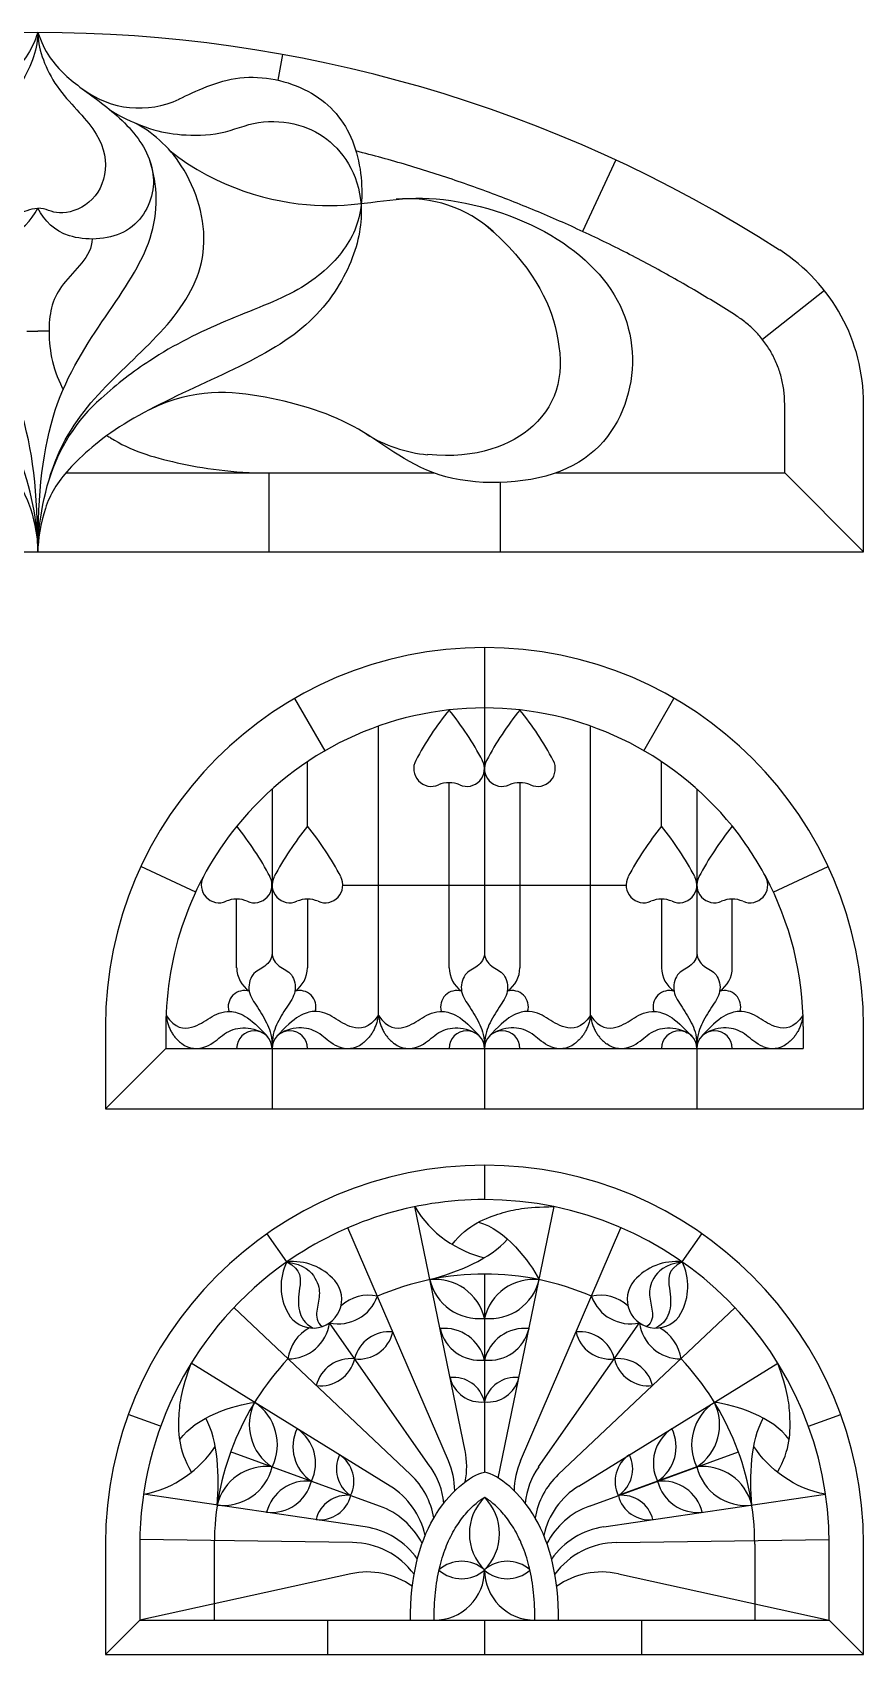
# Model space of a CAD drawing. Header units: millimetres. Extents: x -147 to 141, y -138 to 147.
# Drawn here: x -78.5 to -8.9, y 11.3 to 147.1 of the extents above; entities that cross this region are included whole.
import ezdxf

# ---------------------------------------------------------------- set-up
doc = ezdxf.new("R2010")
doc.units = ezdxf.units.MM
doc.header["$MEASUREMENT"] = 0
doc.layers.add('Layer 03', color=5, linetype='Continuous')

msp = doc.modelspace()

# ---------------------------------------------------------------- linework, layer by layer
at = {"layer": 'Layer 03'}
for p, q in [((-57.53, 145.28), (-57.92, 143.12)), ((-29.61, 136.44), (-32.39, 130.45)), ((-12.14, 125.5), (-17.33, 121.41)), ((-78.95, 122.11), (-78.02, 122.11)), ((-77.09, 122.11), (-78.02, 122.11)), ((-15.47, 110.22), (-15.47, 116.04)), ((-40.61, 90.53), (-40.61, 70)), ((-43.58, 68.78), (-43.58, 84.28)), ((-37.65, 84.28), (-37.65, 68.78)), ((-58.4, 83.74), (-58.4, 70)), ((-22.82, 83.74), (-22.82, 70)), ((-67.3, 62.02), (-13.93, 62.02)), ((-58.4, 62.02), (-58.4, 56.96)), ((-22.82, 62.02), (-22.82, 56.96)), ((-69.48, 20.49), (-69.48, 14.13)), ((-63.24, 20.49), (-63.24, 14.13)), ((-17.98, 20.49), (-17.98, 14.13)), ((-11.74, 14.13), (-11.74, 20.49)), ((-51.82, 18.02), (-69.48, 14.13)), ((-29.4, 18.02), (-11.74, 14.13)), ((-69.48, 14.13), (-11.74, 14.13))]:
    msp.add_line(p, q, dxfattribs=at)
for points in [[(-8.86, 103.62), (-8.86, 116.04)], [(-75.68, 110.22), (-44.83, 110.22)], [(-58.67, 110.22), (-58.67, 103.62)], [(-34.65, 110.22), (-15.47, 110.22)], [(-15.47, 110.22), (-8.86, 103.62)], [(-39.31, 109.42), (-39.31, 103.62)], [(-147.17, 103.62), (-8.86, 103.62)], [(-40.61, 95.6), (-40.61, 90.53)], [(-53.96, 86.96), (-56.49, 91.34)], [(-27.27, 86.96), (-24.74, 91.34)], [(-49.49, 64.77), (-49.49, 89.01)], [(-31.73, 64.77), (-31.73, 89.01)], [(-55.44, 80.62), (-55.44, 86.03)], [(-25.79, 80.62), (-25.79, 86.03)], [(-64.8, 75.12), (-69.39, 77.26)], [(-16.43, 75.12), (-11.84, 77.26)], [(-52.47, 75.7), (-28.75, 75.7)], [(-61.37, 68.78), (-61.37, 74.53)], [(-55.44, 74.53), (-55.44, 68.78)], [(-25.79, 74.53), (-25.79, 68.78)], [(-19.86, 68.78), (-19.86, 74.53)], [(-72.36, 63.85), (-72.36, 56.96)], [(-67.3, 63.85), (-67.3, 62.02)], [(-13.93, 63.85), (-13.93, 62.02)], [(-8.86, 56.96), (-8.86, 63.85)], [(-67.3, 62.02), (-72.36, 56.96)], [(-40.61, 62.02), (-40.61, 56.96)], [(-72.36, 56.96), (-8.86, 56.96)], [(-40.61, 52.24), (-40.61, 49.36)], [(-42.23, 28.33), (-46.45, 48.77)], [(-39.47, 26.04), (-34.78, 48.77)], [(-57.17, 44.14), (-58.82, 46.5)], [(-43.63, 27.48), (-52.05, 47)], [(-37.6, 27.48), (-29.18, 47)], [(-24.05, 44.14), (-22.4, 46.5)], [(-40.61, 43.12), (-40.61, 26.52)], [(-46.8, 26.33), (-61.61, 40.31)], [(-34.43, 26.33), (-19.61, 40.31)], [(-45.15, 26.97), (-53.59, 39.03)], [(-36.08, 26.97), (-27.63, 39.03)], [(-48.52, 25.37), (-65.18, 35.65)], [(-32.71, 25.37), (-16.04, 35.65)], [(-67.74, 30.37), (-70.45, 31.35)], [(-13.48, 30.37), (-10.78, 31.35)], [(-49.4, 23.69), (-61.88, 28.23)], [(-31.83, 23.69), (-19.35, 28.23)], [(-58.4, 26.97), (-51.82, 24.57)], [(-22.83, 26.97), (-29.41, 24.57)], [(-50.61, 21.96), (-69.18, 24.68)], [(-30.61, 21.96), (-12.05, 24.68)], [(-72.36, 20.49), (-72.36, 11.25)], [(-51.67, 20.64), (-69.48, 20.88)], [(-29.55, 20.64), (-11.75, 20.88)], [(-8.86, 11.25), (-8.86, 20.49)], [(-69.48, 14.13), (-72.36, 11.25)], [(-53.77, 14.13), (-53.77, 11.25)], [(-40.61, 14.13), (-40.61, 11.25)], [(-27.46, 14.13), (-27.46, 11.25)], [(-11.74, 14.13), (-8.86, 11.25)], [(-72.36, 11.25), (-8.86, 11.25)]]:
    msp.add_lwpolyline(points, dxfattribs=at)
for centre, radius, start, end in [((-78.02, 32.07), 115.04, 57.3132, 122.6868), ((-69.53, 148.69), 7.9, 233.2833, 295.0292), ((-47.01, 122.61), 10.58, 47.7302, 95.498), ((-24.14, 116.04), 15.28, 360, 57.3131), ((-62.94, 105.42), 14.76, 131.5308, 163.4567), ((-44.28, 123.46), 11.76, 237.9934, 264.659), ((-40.61, 63.85), 31.75, 0, 180), ((-40.61, 63.85), 26.69, 38.9424, 141.0576), ((-22.82, 73.59), 26.69, 141.0576, 151.9314), ((-64.33, 73.59), 26.69, 28.0686, 38.9424), ((-16.89, 73.59), 26.69, 141.0576, 151.9314), ((-58.4, 73.59), 26.69, 28.0686, 38.9424), ((-45.06, 85.45), 1.48, 151.9314, 293.4941), ((-42.1, 85.45), 1.48, 246.5059, 28.0687), ((-39.13, 85.45), 1.48, 151.9313, 293.4941), ((-36.16, 85.45), 1.48, 246.5059, 28.0686), ((-43.58, 82.04), 2.24, 66.5059, 113.4941), ((-37.65, 82.04), 2.24, 66.5059, 113.4941), ((-40.61, 63.85), 26.69, 141.0576, 180), ((-82.12, 63.85), 26.69, 28.0686, 38.9424), ((-34.68, 63.85), 26.69, 141.0576, 151.9314), ((-76.19, 63.85), 26.69, 28.0686, 38.9424), ((-5.03, 63.85), 26.69, 141.0576, 151.9314), ((-46.54, 63.85), 26.69, 28.0686, 38.9424), ((0.9, 63.85), 26.69, 141.0576, 151.9314), ((-40.61, 63.85), 26.69, 28.0686, 38.9424), ((-62.85, 75.7), 1.48, 151.9314, 293.4941), ((-59.89, 75.7), 1.48, 246.5059, 28.0687), ((-56.92, 75.7), 1.48, 151.9313, 293.4941), ((-53.96, 75.7), 1.48, 246.5059, 28.0686), ((-27.27, 75.7), 1.48, 151.9314, 293.4941), ((-24.3, 75.7), 1.48, 246.5059, 28.0687), ((-21.34, 75.7), 1.48, 151.9313, 293.4941), ((-18.37, 75.7), 1.48, 246.5059, 28.0686), ((-40.61, 63.85), 26.69, 0, 28.0686), ((-61.37, 72.29), 2.24, 66.5059, 113.4941), ((-55.44, 72.29), 2.24, 66.5059, 113.4941), ((-25.79, 72.29), 2.24, 66.5059, 113.4941), ((-19.86, 72.29), 2.24, 66.5059, 113.4941), ((-59, 68.78), 2.36, 179.9999, 236.3446), ((-57.8, 68.78), 2.36, 303.6554, 0.0001), ((-41.21, 68.78), 2.36, 179.9999, 236.3446), ((-40.01, 68.78), 2.36, 303.6554, 0.0001), ((-23.42, 68.78), 2.36, 179.9999, 236.3446), ((-22.22, 68.78), 2.36, 303.6554, 0.0001), ((-60.72, 65.51), 1.36, 72.8388, 196.6776), ((-56.09, 65.51), 1.36, 343.3224, 107.1612), ((-42.93, 65.51), 1.36, 72.8388, 196.6776), ((-38.3, 65.51), 1.36, 343.3224, 107.1612), ((-25.13, 65.51), 1.36, 72.8388, 196.6776), ((-20.51, 65.51), 1.36, 343.3224, 107.1612), ((-59.89, 62.02), 1.48, 0, 180), ((-56.92, 62.02), 1.48, 0, 180), ((-42.1, 62.02), 1.48, 0, 180), ((-39.13, 62.02), 1.48, 0, 180), ((-24.3, 62.02), 1.48, 0, 180), ((-21.34, 62.02), 1.48, 0, 180), ((-64.73, 64.08), 2.06, 233.6377, 292.5592), ((-52.08, 64.08), 2.06, 247.4408, 306.3623), ((-46.94, 64.08), 2.06, 233.6377, 292.5592), ((-34.29, 64.08), 2.06, 247.4408, 306.3623), ((-29.15, 64.08), 2.06, 233.6377, 292.5592), ((-16.5, 64.08), 2.06, 247.4408, 306.3623), ((-40.61, 20.49), 31.75, 0, 180), ((-40.61, 20.49), 28.87, 90, 125), ((-40.61, 20.49), 28.87, 360, 90), ((-40.61, 20.49), 28.87, 125, 180), ((-53.01, 42.09), 4.64, 153.7121, 209.0161), ((-56.66, 39.53), 4.64, 40.9839, 96.2879), ((-24.56, 39.53), 4.64, 83.7121, 139.0161), ((-28.22, 42.09), 4.64, 330.9839, 26.2879), ((-54.97, 41), 2.4, 209.0161, 40.9839), ((-40.61, 20.49), 22.63, 66.6667, 113.3333), ((-44.74, 38.44), 4.24, 13.3377, 96.1376), ((-41.07, 43.63), 4.24, 193.3377, 276.1376), ((-36.49, 38.44), 4.24, 83.8624, 166.6623), ((-40.16, 43.63), 4.24, 263.8624, 346.6623), ((-26.26, 41), 2.4, 139.0161, 330.9839), ((-52.86, 42.43), 3.48, 257.7667, 340.5666), ((-50.31, 37.87), 3.48, 77.7667, 131.7289), ((-30.91, 37.87), 3.48, 48.2711, 102.2333), ((-28.37, 42.43), 3.48, 199.4334, 282.2333), ((-57.04, 39.5), 3.48, 269.4334, 352.2333), ((-53.63, 35.55), 3.48, 118.2711, 172.2333), ((-48.61, 35.33), 2.96, 83.6, 166.4), ((-51.16, 38.96), 2.96, 263.6, 346.4), ((-43.97, 35.12), 3.45, 13.3377, 96.1376), ((-40.98, 39.35), 3.45, 193.3377, 276.1376), ((-37.25, 35.12), 3.45, 83.8624, 166.6623), ((-40.24, 39.35), 3.45, 263.8624, 346.6623), ((-32.62, 35.33), 2.96, 13.6, 96.4), ((-30.07, 38.96), 2.96, 193.6, 276.4), ((-24.19, 39.5), 3.48, 187.7667, 270.5666), ((-40.61, 20.49), 22.63, 54.4501, 55), ((-27.6, 35.55), 3.48, 7.7667, 61.7289), ((-40.61, 20.49), 22.63, 136.6667, 180), ((-51.82, 33.08), 2.96, 83.6, 166.4), ((-54.36, 36.72), 2.96, 263.6, 346.4), ((-29.41, 33.08), 2.96, 13.6, 96.4), ((-26.86, 36.72), 2.96, 193.6, 276.4), ((-40.61, 20.49), 22.63, 360, 43.3333), ((-43.21, 31.8), 2.67, 13.3377, 96.1376), ((-40.9, 35.07), 2.67, 193.3377, 276.1376), ((-38.02, 31.8), 2.67, 83.8624, 166.6623), ((-40.33, 35.07), 2.67, 263.8624, 346.6623), ((-56.07, 30.51), 4.24, 153.8624, 236.6623), ((-62.2, 28.83), 4.24, 333.8624, 56.6623), ((-19.02, 28.83), 4.24, 123.3377, 206.1376), ((-25.16, 30.51), 4.24, 303.3377, 26.1376), ((-53.21, 28.66), 3.45, 153.8624, 236.6623), ((-58.21, 27.29), 3.45, 333.8624, 56.6623), ((-23.02, 27.29), 3.45, 123.3377, 206.1376), ((-28.01, 28.66), 3.45, 303.3377, 26.1376), ((-50.35, 26.8), 2.67, 153.8624, 236.6623), ((-54.22, 25.75), 2.67, 333.8624, 56.6623), ((-49.6, 24.9), 6.5, 0.6307, 23.3333), ((-48.6, 27.02), 6.5, 348.5256, 11.6667), ((-31.63, 24.9), 6.5, 156.6667, 179.3693), ((-27.01, 25.75), 2.67, 123.3377, 206.1376), ((-30.87, 26.8), 2.67, 303.3377, 26.1376), ((-58.89, 22.76), 4.24, 83.3377, 166.1376), ((-62.51, 27.98), 4.24, 263.3377, 346.1376), ((-51.26, 21.6), 6.5, 9.7681, 46.6667), ((-50.47, 23.24), 6.5, 6.2141, 35), ((-30.75, 23.24), 6.5, 145, 173.7859), ((-29.97, 21.6), 6.5, 133.3333, 170.2319), ((-22.34, 22.76), 4.24, 13.8624, 96.6623), ((-18.71, 27.98), 4.24, 193.8624, 276.6623), ((-55.51, 22.34), 3.45, 83.3377, 166.1376), ((-58.46, 26.6), 3.45, 263.3377, 346.1376), ((-52.13, 21.92), 2.67, 83.3377, 166.1376), ((-54.41, 25.21), 2.67, 263.3377, 346.1376), ((-51.93, 19.83), 6.5, 12.4322, 58.3332), ((-29.3, 19.83), 6.5, 121.6668, 167.5678), ((-29.1, 21.92), 2.67, 13.8624, 96.6623), ((-26.81, 25.21), 2.67, 193.8624, 276.6623), ((-25.72, 22.34), 3.45, 13.8624, 96.6623), ((-22.76, 26.6), 3.45, 193.8624, 276.6623), ((-51.62, 17.58), 6.5, 27.213, 70), ((-37.59, 21.38), 4.29, 134.8492, 225.1508), ((-43.64, 21.38), 4.29, 314.8492, 45.1508), ((-29.6, 17.58), 6.5, 110, 152.787), ((-51.55, 15.52), 6.5, 35.0228, 81.6667), ((-29.67, 15.52), 6.5, 98.3333, 144.9772), ((-51.76, 14.14), 6.5, 36.1575, 89.2417), ((-29.47, 14.14), 6.5, 90.7583, 143.8425), ((-42.52, 16.22), 2.85, 48.0773, 131.9227), ((-38.71, 16.22), 2.85, 48.0773, 131.9227), ((-50.42, 11.67), 6.5, 54.6195, 102.4254), ((-44.81, 18.33), 4.2, 269.6417, 360), ((-42.52, 20.45), 2.85, 228.0773, 311.9227), ((-36.41, 18.33), 4.2, 180, 270.3583), ((-38.71, 20.45), 2.85, 228.0773, 311.9227), ((-30.8, 11.67), 6.5, 77.5746, 125.3805)]:
    msp.add_arc(centre, radius, start, end, dxfattribs=at)
for points, degree in [([(-78.02, 147.12), (-78.54, 145.53), (-80.17, 143.4), (-83.24, 141.41), (-86.96, 138.16), (-88.3, 133.94), (-85.7, 129.7), (-80.11, 129.67), (-78.59, 131.32), (-78.02, 132.39)], 3), ([(-78.02, 147.12), (-78.02, 145.94), (-79.01, 142.66), (-83.15, 139.03), (-84.08, 135.52), (-82.54, 132.54), (-79.53, 131.68), (-78.7, 132.39), (-78.02, 132.39)], 3), ([(-78.02, 147.12), (-77.5, 145.53), (-75.87, 143.4), (-72.79, 141.41), (-69.07, 138.16), (-67.74, 133.94), (-70.34, 129.7), (-75.92, 129.67), (-77.44, 131.32), (-78.02, 132.39)], 3), ([(-78.02, 147.12), (-78.02, 145.94), (-77.03, 142.66), (-72.89, 139.03), (-71.96, 135.52), (-73.5, 132.54), (-76.5, 131.68), (-77.34, 132.39), (-78.02, 132.39)], 3), ([(-84.05, 140.64), (-85.26, 139.87), (-87.57, 138.91), (-89.83, 138.49), (-93.43, 138.47), (-96.37, 139.86), (-100.04, 139.54), (-102.59, 138.14), (-104.62, 135.58), (-105.45, 131.75), (-104.08, 126.64), (-99.98, 121.52), (-92.66, 118.07), (-84.66, 114.38), (-80.18, 110.34), (-78.47, 107.51), (-78.02, 104.58), (-78.02, 103.62)], 3), ([(-71.98, 140.64), (-70.78, 139.87), (-68.47, 138.91), (-66.2, 138.49), (-62.61, 138.47), (-59.67, 139.86), (-55.99, 139.54), (-53.45, 138.14), (-51.42, 135.58), (-50.59, 131.75), (-51.95, 126.64), (-56.06, 121.52), (-63.38, 118.07), (-71.37, 114.38), (-75.86, 110.34), (-77.56, 107.51), (-78.02, 104.58), (-78.02, 103.62)], 3), ([(-78.02, 103.62), (-78.02, 108.55), (-78.88, 116.16), (-83.76, 123.47), (-88.17, 129.8), (-88.09, 134.36), (-87.39, 136.39)], 3), ([(-78.02, 103.62), (-78.02, 108.55), (-77.16, 116.16), (-72.28, 123.47), (-67.87, 129.8), (-67.94, 134.36), (-68.65, 136.39)], 3), ([(-66.95, 137.21), (-63.04, 134.08), (-53.74, 131.61), (-46.41, 134.13), (-35.5, 131.3), (-28.46, 125.03), (-27.63, 116.75), (-32.46, 109.46), (-44.94, 108.9), (-50.81, 114.38), (-58.76, 116.84), (-64.91, 117.37), (-68.67, 115.52)], 3), ([(-58.4, 70), (-58.4, 69.54), (-58.94, 68.8), (-60.17, 68.38), (-60.52, 66.71), (-59.64, 65.53), (-58.7, 63.97), (-58.4, 63.01), (-58.4, 62.02)], 3), ([(-58.4, 70), (-58.4, 69.54), (-57.87, 68.8), (-56.64, 68.38), (-56.29, 66.71), (-57.17, 65.53), (-58.11, 63.97), (-58.4, 63.01), (-58.4, 62.02)], 3), ([(-40.61, 70), (-40.61, 69.54), (-41.15, 68.8), (-42.38, 68.38), (-42.73, 66.71), (-41.85, 65.53), (-40.91, 63.97), (-40.61, 63.01), (-40.61, 62.02)], 3), ([(-40.61, 70), (-40.61, 69.54), (-40.08, 68.8), (-38.85, 68.38), (-38.5, 66.71), (-39.38, 65.53), (-40.32, 63.97), (-40.61, 63.01), (-40.61, 62.02)], 3), ([(-22.82, 70), (-22.82, 69.54), (-23.36, 68.8), (-24.58, 68.38), (-24.94, 66.71), (-24.06, 65.53), (-23.12, 63.97), (-22.82, 63.01), (-22.82, 62.02)], 3), ([(-22.82, 70), (-22.82, 69.54), (-22.29, 68.8), (-21.06, 68.38), (-20.71, 66.71), (-21.59, 65.53), (-22.53, 63.97), (-22.82, 63.01), (-22.82, 62.02)], 3), ([(-67.28, 64.77), (-66.55, 63.66), (-64.99, 63.63), (-63.63, 64.62), (-62.09, 65.41), (-60.3, 64.75), (-58.77, 62.99)], 3), ([(-67.28, 64.77), (-67.08, 63.25), (-65.95, 62.42)], 2), ([(-49.52, 64.77), (-50.26, 63.66), (-51.82, 63.63), (-53.18, 64.62), (-54.71, 65.41), (-56.51, 64.75), (-58.04, 62.99)], 3), ([(-49.52, 64.77), (-49.73, 63.25), (-50.86, 62.42)], 2), ([(-49.49, 64.77), (-48.75, 63.66), (-47.2, 63.63), (-45.84, 64.62), (-44.3, 65.41), (-42.51, 64.75), (-40.98, 62.99)], 3), ([(-49.49, 64.77), (-49.28, 63.25), (-48.16, 62.42)], 2), ([(-31.73, 64.77), (-32.47, 63.66), (-34.03, 63.63), (-35.39, 64.62), (-36.92, 65.41), (-38.72, 64.75), (-40.25, 62.99)], 3), ([(-31.73, 64.77), (-31.94, 63.25), (-33.07, 62.42)], 2), ([(-31.73, 64.77), (-31, 63.66), (-29.44, 63.63), (-28.08, 64.62), (-26.54, 65.41), (-24.75, 64.75), (-23.22, 62.99)], 3), ([(-31.73, 64.77), (-31.53, 63.25), (-30.4, 62.42)], 2), ([(-13.94, 64.77), (-14.68, 63.66), (-16.24, 63.63), (-17.6, 64.62), (-19.13, 65.41), (-20.93, 64.75), (-22.46, 62.99)], 3), ([(-13.94, 64.77), (-14.15, 63.25), (-15.28, 62.42)], 2), ([(-46.45, 48.77), (-45.16, 46.49), (-42.82, 45.02), (-40.62, 44.49)], 3), ([(-43.33, 45.61), (-41.98, 47.29), (-38.9, 48.4), (-37.26, 48.73), (-34.78, 48.77)], 3), ([(-41.11, 47.47), (-38.89, 46.89), (-36.79, 44.16), (-36.04, 42.66)], 3), ([(-45.19, 42.66), (-42.9, 43.28), (-40.08, 44.4), (-38.68, 46.05)], 3), ([(-57.17, 44.14), (-55.87, 43.5), (-56.13, 41.84), (-56.31, 40.01), (-55.67, 38.97), (-54.97, 38.6)], 3), ([(-57.17, 44.14), (-55.7, 43.92), (-54.56, 42.73), (-54.35, 41.32), (-54.72, 40.05), (-54.7, 39.08), (-54.22, 38.72)], 3), ([(-24.05, 44.14), (-25.53, 43.92), (-26.67, 42.73), (-26.88, 41.32), (-26.5, 40.05), (-26.52, 39.08), (-27.01, 38.72)], 3), ([(-24.05, 44.14), (-25.36, 43.5), (-25.09, 41.84), (-24.92, 40.01), (-25.56, 38.97), (-26.26, 38.6)], 3), ([(-65.14, 26.54), (-66.26, 28.38), (-66.25, 31.65), (-66, 33.3), (-65.18, 35.65)], 3), ([(-16.08, 26.54), (-14.97, 28.38), (-14.98, 31.65), (-15.22, 33.3), (-16.04, 35.65)], 3), ([(-66.13, 29.26), (-64.83, 31.14), (-61.54, 32.18), (-59.87, 32.37)], 3), ([(-15.1, 29.26), (-16.4, 31.14), (-19.68, 32.18), (-21.35, 32.37)], 3), ([(-63, 23.77), (-62.81, 26.14), (-62.89, 29.17), (-63.96, 31.05)], 3), ([(-18.22, 23.77), (-18.42, 26.14), (-18.33, 29.17), (-17.26, 31.05)], 3), ([(-69.18, 24.68), (-66.6, 25.11), (-64.41, 26.8), (-63.16, 28.69)], 3), ([(-12.05, 24.68), (-14.63, 25.11), (-16.81, 26.8), (-18.06, 28.69)], 3), ([(-46.82, 14.13), (-46.82, 17.69), (-45.42, 23.34), (-41.81, 26.31), (-40.61, 26.52)], 3), ([(-34.4, 14.13), (-34.4, 17.69), (-35.81, 23.34), (-39.41, 26.31), (-40.61, 26.52)], 3)]:
    msp.add_open_spline(points, degree=degree, dxfattribs=at)
for points, knots in [([(-66.19, 141.54), (-66.18, 141.55), (-64.87, 142.16), (-61.24, 144), (-54.96, 142.61), (-51.33, 138.71), (-50.53, 132.62), (-52.05, 128.89), (-55.8, 125.38), (-62.31, 123.08), (-68.06, 120.25), (-71.37, 117.68), (-72.73, 116.47)], [11.78178, 11.78178, 11.78178, 11.78178, 11.83248, 17.74872, 23.66496, 29.5812, 35.49744, 41.41368, 47.329919, 53.246159, 59.162399, 63.171184, 63.171184, 63.171184, 63.171184]), ([(-78.02, 103.62), (-78.02, 105.98), (-79.17, 112.27), (-83.86, 117.9), (-89.55, 122.83), (-92.82, 128.81), (-90.73, 136.05), (-87.56, 138.82), (-86.05, 139.58)], [0, 0, 0, 0, 8.36858, 16.73716, 25.105741, 33.474321, 41.842901, 48.638694, 48.638694, 48.638694, 48.638694]), ([(-78.02, 103.62), (-78.02, 105.98), (-76.87, 112.27), (-72.17, 117.9), (-66.49, 122.83), (-63.22, 128.81), (-65.31, 136.05), (-68.48, 138.82), (-69.99, 139.58)], [0, 0, 0, 0, 8.36858, 16.73716, 25.105741, 33.474321, 41.842901, 48.638694, 48.638694, 48.638694, 48.638694]), ([(-40.54, 131.01), (-36.59, 127.64), (-33.47, 121.03), (-34.74, 114.01), (-41.22, 111.37), (-45.38, 111.76)], [2.283873, 2.283873, 2.283873, 2.283873, 13.568263, 27.136525, 37.943466, 37.943466, 37.943466, 37.943466]), ([(-73.48, 129.82), (-73.48, 128.34), (-76.49, 126.07), (-77.35, 122.58), (-76.85, 118.96), (-75.92, 117.27), (-75.9, 117.22)], [0, 0, 0, 0, 6.083574, 12.167148, 18.250723, 18.426626, 18.426626, 18.426626, 18.426626]), ([(-72.23, 113.36), (-72.13, 113.29), (-70.38, 112.15), (-66.69, 110.99), (-61.71, 110.22), (-58.67, 110.22)], [23.955442, 23.955442, 23.955442, 23.955442, 24.334297, 30.417871, 36.501445, 36.501445, 36.501445, 36.501445]), ([(-63.94, 62.18), (-63.33, 62.43), (-62.47, 63.3), (-61.17, 63.89), (-59.86, 63.67), (-59.21, 63.34)], [0.409565, 0.409565, 0.409565, 0.409565, 2.09034, 4.180681, 6.271021, 6.271021, 6.271021, 6.271021]), ([(-52.87, 62.18), (-53.48, 62.43), (-54.34, 63.3), (-55.63, 63.89), (-56.95, 63.67), (-57.59, 63.34)], [0.409565, 0.409565, 0.409565, 0.409565, 2.09034, 4.180681, 6.271021, 6.271021, 6.271021, 6.271021]), ([(-46.15, 62.18), (-45.54, 62.43), (-44.68, 63.3), (-43.38, 63.89), (-42.07, 63.67), (-41.42, 63.34)], [0.409565, 0.409565, 0.409565, 0.409565, 2.09034, 4.180681, 6.271021, 6.271021, 6.271021, 6.271021]), ([(-35.08, 62.18), (-35.69, 62.43), (-36.55, 63.3), (-37.84, 63.89), (-39.15, 63.67), (-39.8, 63.34)], [0.409565, 0.409565, 0.409565, 0.409565, 2.09034, 4.180681, 6.271021, 6.271021, 6.271021, 6.271021]), ([(-28.36, 62.18), (-27.75, 62.43), (-26.89, 63.3), (-25.59, 63.89), (-24.28, 63.67), (-23.63, 63.34)], [0.409565, 0.409565, 0.409565, 0.409565, 2.09034, 4.180681, 6.271021, 6.271021, 6.271021, 6.271021]), ([(-17.29, 62.18), (-17.89, 62.43), (-18.76, 63.3), (-20.05, 63.89), (-21.36, 63.67), (-22.01, 63.34)], [0.409565, 0.409565, 0.409565, 0.409565, 2.09034, 4.180681, 6.271021, 6.271021, 6.271021, 6.271021]), ([(-44.84, 14.13), (-44.84, 14.91), (-44.77, 16.37), (-44.44, 18.41), (-43.92, 20.16), (-43.32, 21.43), (-42.76, 22.31), (-42.33, 22.89), (-41.88, 23.39), (-41.44, 23.82), (-41.08, 24.11), (-40.82, 24.3), (-40.69, 24.38), (-40.62, 24.41), (-40.61, 24.42)], [0, 0, 0, 0, 2.399645, 4.519269, 6.394587, 8.07254, 8.855402, 9.604687, 10.306948, 10.945717, 11.501968, 11.741753, 11.951051, 11.975308, 11.975308, 11.975308, 11.975308]), ([(-36.39, 14.13), (-36.39, 14.91), (-36.45, 16.37), (-36.78, 18.41), (-37.31, 20.16), (-37.91, 21.43), (-38.46, 22.31), (-38.9, 22.89), (-39.34, 23.39), (-39.78, 23.82), (-40.14, 24.11), (-40.41, 24.3), (-40.54, 24.38), (-40.61, 24.41), (-40.61, 24.42)], [0, 0, 0, 0, 2.399645, 4.519269, 6.394587, 8.07254, 8.855402, 9.604687, 10.306948, 10.945717, 11.501968, 11.741753, 11.951051, 11.975308, 11.975308, 11.975308, 11.975308])]:
    msp.add_open_spline(points, degree=3, knots=knots, dxfattribs=at)
for points, weights in [([(-19.46, 123.34), (-34.29, 132.86), (-51.38, 137.19)], [1, 0.95450130686, 0.935146422661]), ([(-15.47, 116.04), (-15.47, 120.78), (-19.46, 123.34)], [1, 0.877509938868, 1])]:
    msp.add_rational_spline(points, weights, degree=2, dxfattribs=at)

doc.saveas('drawing.dxf')
